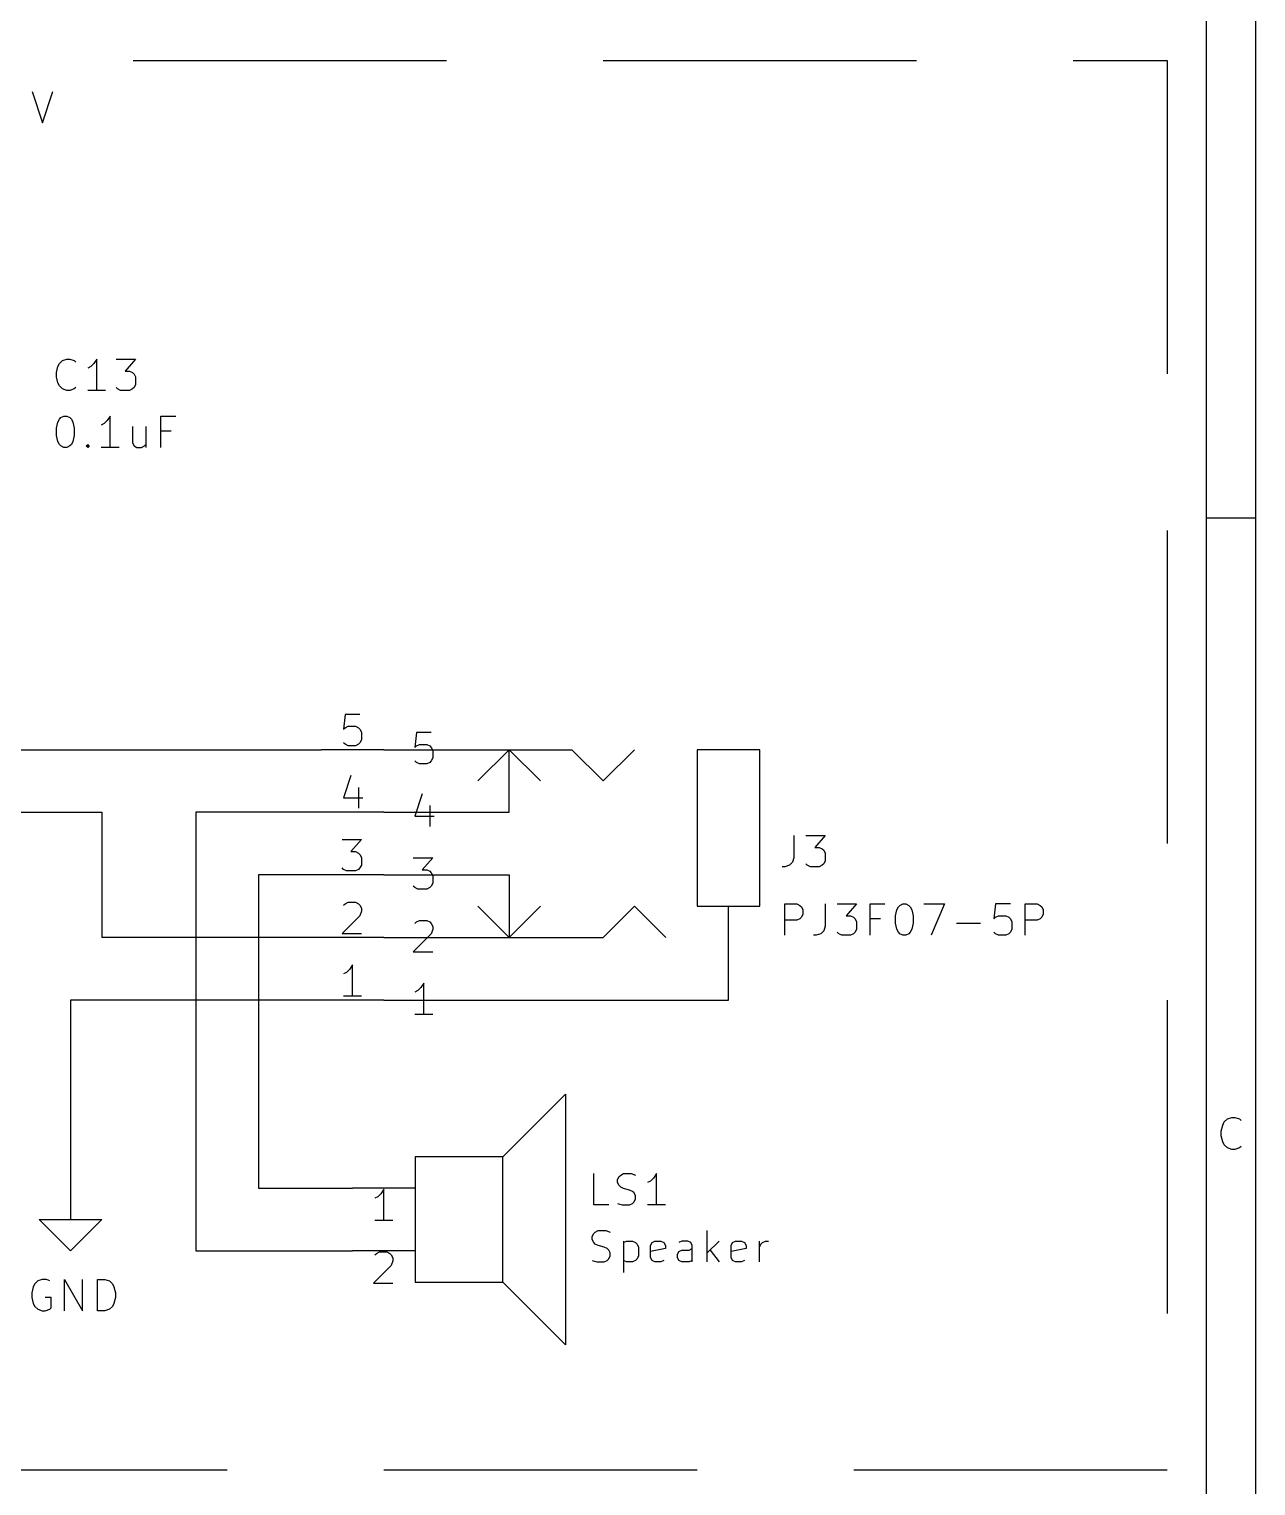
# Model space of a CAD drawing. Extents: x 0.4 to 16.1, y -11.3 to -0.4.
# Drawn here: x 14.184 to 16.141, y -5.875 to -3.55 of the extents above; entities that cross this region are included whole.
import ezdxf

# ---------------------------------------------------------------- set-up
doc = ezdxf.new("R2010")
doc.units = 0
doc.header["$MEASUREMENT"] = 0
doc.linetypes.add('DASHED', pattern=[0.75, 0.5, -0.25])
for name, color, linetype in [('BLUE4', 5, 'CONTINUOUS'), ('BROWN2', 54, 'CONTINUOUS'), ('MAGENTA2', 6, 'CONTINUOUS'), ('MAGENTA3', 221, 'CONTINUOUS'), ('RED3', 11, 'CONTINUOUS')]:
    doc.layers.add(name, color=color, linetype=linetype)

msp = doc.modelspace()

# ---------------------------------------------------------------- linework, layer by layer
at = {"layer": 'BLUE4', "linetype": 'CONTINUOUS'}
for p, q in [((14.6881, -4.64362), (14.6857, -4.66743)), ((14.7119, -4.64362), (14.6881, -4.64362)), ((14.6857, -4.66743), (14.6881, -4.66505)), ((14.6881, -4.66505), (14.6929, -4.66267)), ((14.6929, -4.66267), (14.7048, -4.66267)), ((14.7048, -4.66267), (14.7095, -4.66505)), ((14.7095, -4.66505), (14.7119, -4.66743)), ((14.7119, -4.66743), (14.7143, -4.67219)), ((14.7143, -4.67219), (14.7143, -4.68409)), ((14.6881, -4.69124), (14.6857, -4.68885)), ((14.6929, -4.69362), (14.6881, -4.69124)), ((14.7048, -4.69362), (14.6929, -4.69362)), ((14.7095, -4.69124), (14.7048, -4.69362)), ((14.7119, -4.68885), (14.7095, -4.69124)), ((14.7143, -4.68409), (14.7119, -4.68885)), ((14.6976, -4.74124), (14.6857, -4.77695)), ((14.7095, -4.76028), (14.7095, -4.79362)), ((14.6857, -4.77695), (14.7167, -4.77695)), ((14.6833, -4.84362), (14.7143, -4.84362)), ((14.7143, -4.84362), (14.6976, -4.86267)), ((14.6976, -4.86267), (14.7048, -4.86267)), ((14.7048, -4.86267), (14.7095, -4.86505)), ((14.7095, -4.86505), (14.7119, -4.86743)), ((14.7119, -4.86743), (14.7143, -4.87219)), ((14.7143, -4.87219), (14.7143, -4.88409)), ((14.6857, -4.89124), (14.6833, -4.88885)), ((14.6905, -4.89362), (14.6857, -4.89124)), ((14.7048, -4.89362), (14.6905, -4.89362)), ((14.7095, -4.89124), (14.7048, -4.89362)), ((14.7119, -4.88885), (14.7095, -4.89124)), ((14.7143, -4.88409), (14.7119, -4.88885)), ((14.6857, -4.94838), (14.6881, -4.946)), ((14.6881, -4.946), (14.6929, -4.94362)), ((14.6929, -4.94362), (14.7048, -4.94362)), ((14.7048, -4.94362), (14.7095, -4.946)), ((14.7095, -4.946), (14.7119, -4.94838)), ((14.7119, -4.94838), (14.7143, -4.95314)), ((14.7119, -4.96505), (14.6833, -4.99362)), ((14.7143, -4.9579), (14.7119, -4.96505)), ((14.7143, -4.95314), (14.7143, -4.9579)), ((14.6833, -4.99362), (14.7143, -4.99362)), ((14.7, -5.04362), (14.6952, -5.05076)), ((14.7, -5.09362), (14.7, -5.04362)), ((14.6905, -5.05552), (14.6857, -5.0579)), ((14.6952, -5.05076), (14.6905, -5.05552)), ((14.7143, -5.09362), (14.6857, -5.09362)), ((14.7405, -5.41352), (14.7357, -5.4159)), ((14.7452, -5.40876), (14.7405, -5.41352)), ((14.75, -5.40162), (14.7452, -5.40876)), ((14.75, -5.45162), (14.75, -5.40162)), ((14.7643, -5.45162), (14.7357, -5.45162)), ((14.7357, -5.50638), (14.7381, -5.504)), ((14.7381, -5.504), (14.7429, -5.50162)), ((14.7429, -5.50162), (14.7548, -5.50162)), ((14.7548, -5.50162), (14.7595, -5.504)), ((14.7595, -5.504), (14.7619, -5.50638)), ((14.7619, -5.50638), (14.7643, -5.51114)), ((14.7619, -5.52305), (14.7333, -5.55162)), ((14.7643, -5.5159), (14.7619, -5.52305)), ((14.7643, -5.51114), (14.7643, -5.5159)), ((14.7333, -5.55162), (14.7643, -5.55162))]:
    msp.add_line(p, q, dxfattribs=at)
at = {"layer": 'BROWN2', "linetype": 'CONTINUOUS'}
for p, q in [((16.1413, -11.2993), (16.1413, -0.3937)), ((16.0626, -11.2206), (16.0626, -0.47244)), ((16.1413, -4.33071), (16.0626, -4.33071)), ((14.75, -4.7), (14.65, -4.7)), ((14.75, -4.7), (15.05, -4.7)), ((14.9, -4.75), (14.95, -4.7)), ((14.95, -4.7), (15, -4.75)), ((14.95, -4.8), (14.95, -4.7)), ((15.05, -4.7), (15.1, -4.75)), ((15.1, -4.75), (15.15, -4.7)), ((15.35, -4.7), (15.25, -4.7)), ((15.25, -4.7), (15.25, -4.95)), ((15.35, -4.95), (15.35, -4.7)), ((14.75, -4.8), (14.65, -4.8)), ((14.75, -4.8), (14.95, -4.8)), ((14.75, -4.9), (14.65, -4.9)), ((14.75, -4.9), (14.95, -4.9)), ((14.95, -4.9), (14.95, -5)), ((14.95, -5), (14.9, -4.95)), ((14.95, -5), (15, -4.95)), ((15, -4.95), (14.95, -5)), ((15.1, -5), (15.15, -4.95)), ((15.15, -4.95), (15.2, -5)), ((15.25, -4.95), (15.35, -4.95)), ((15.3, -5.1), (15.3, -4.95)), ((14.75, -5), (14.65, -5)), ((14.75, -5), (15.1, -5)), ((14.75, -5.1), (14.65, -5.1)), ((14.75, -5.1), (15.3, -5.1)), ((14.94, -5.35), (15.04, -5.25)), ((15.04, -5.25), (15.04, -5.65)), ((16.0861, -5.30887), (16.0885, -5.29912)), ((16.0885, -5.29912), (16.091, -5.29424)), ((16.091, -5.29424), (16.0958, -5.28937)), ((16.0958, -5.28937), (16.1031, -5.28693)), ((16.1031, -5.28693), (16.108, -5.28693)), ((16.108, -5.28693), (16.1153, -5.28937)), ((16.1153, -5.28937), (16.1178, -5.29181)), ((16.0861, -5.31618), (16.0861, -5.30887)), ((16.0885, -5.32593), (16.0861, -5.31618)), ((16.091, -5.3308), (16.0885, -5.32593)), ((16.0958, -5.33567), (16.091, -5.3308)), ((16.1031, -5.33811), (16.0958, -5.33567)), ((16.108, -5.33811), (16.1031, -5.33811)), ((16.1153, -5.33567), (16.108, -5.33811)), ((16.1178, -5.33324), (16.1153, -5.33567)), ((14.8, -5.35), (14.8, -5.55)), ((14.94, -5.35), (14.8, -5.35)), ((14.94, -5.55), (14.94, -5.35)), ((14.25, -5.4), (14.25, -5.45)), ((14.8, -5.4), (14.7, -5.4)), ((14.25, -5.5), (14.2, -5.45)), ((14.2, -5.45), (14.25, -5.45)), ((14.25, -5.45), (14.3, -5.45)), ((14.3, -5.45), (14.25, -5.5)), ((14.8, -5.5), (14.7, -5.5)), ((14.8, -5.55), (14.94, -5.55)), ((15.04, -5.65), (14.94, -5.55))]:
    msp.add_line(p, q, dxfattribs=at)
at = {"layer": 'MAGENTA2', "linetype": 'CONTINUOUS'}
for p, q in [((14.1888, -3.64962), (14.2055, -3.69962)), ((14.2055, -3.69962), (14.2221, -3.64962)), ((14.2276, -4.09805), (14.23, -4.08852)), ((14.23, -4.08852), (14.2324, -4.08376)), ((14.2324, -4.08376), (14.2372, -4.079)), ((14.2372, -4.079), (14.2443, -4.07662)), ((14.2443, -4.07662), (14.2491, -4.07662)), ((14.2491, -4.07662), (14.2562, -4.079)), ((14.2562, -4.079), (14.2586, -4.08138)), ((14.2824, -4.08852), (14.2776, -4.0909)), ((14.2872, -4.08376), (14.2824, -4.08852)), ((14.2919, -4.07662), (14.2872, -4.08376)), ((14.2919, -4.12662), (14.2919, -4.07662)), ((14.3229, -4.07662), (14.3538, -4.07662)), ((14.3538, -4.07662), (14.3372, -4.09567)), ((14.2276, -4.10519), (14.2276, -4.09805)), ((14.23, -4.11471), (14.2276, -4.10519)), ((14.2324, -4.11947), (14.23, -4.11471)), ((14.3372, -4.09567), (14.3443, -4.09567)), ((14.3443, -4.09567), (14.3491, -4.09805)), ((14.3491, -4.09805), (14.3515, -4.10043)), ((14.3515, -4.10043), (14.3538, -4.10519)), ((14.3538, -4.10519), (14.3538, -4.11709)), ((14.2372, -4.12424), (14.2324, -4.11947)), ((14.2443, -4.12662), (14.2372, -4.12424)), ((14.2491, -4.12662), (14.2443, -4.12662)), ((14.2562, -4.12424), (14.2491, -4.12662)), ((14.2586, -4.12185), (14.2562, -4.12424)), ((14.3062, -4.12662), (14.2776, -4.12662)), ((14.3253, -4.12424), (14.3229, -4.12185)), ((14.33, -4.12662), (14.3253, -4.12424)), ((14.3443, -4.12662), (14.33, -4.12662)), ((14.3491, -4.12424), (14.3443, -4.12662)), ((14.3515, -4.12185), (14.3491, -4.12424)), ((14.3538, -4.11709), (14.3515, -4.12185)), ((14.2276, -4.18667), (14.23, -4.17714)), ((14.23, -4.17714), (14.2324, -4.17238)), ((14.2324, -4.17238), (14.2348, -4.17)), ((14.2348, -4.17), (14.2396, -4.16762)), ((14.2396, -4.16762), (14.2443, -4.16762)), ((14.2443, -4.16762), (14.2491, -4.17)), ((14.2491, -4.17), (14.2515, -4.17238)), ((14.2515, -4.17238), (14.2538, -4.17714)), ((14.2538, -4.17714), (14.2562, -4.18667)), ((14.3038, -4.17952), (14.2991, -4.1819)), ((14.3086, -4.17476), (14.3038, -4.17952)), ((14.3134, -4.16762), (14.3086, -4.17476)), ((14.3134, -4.21762), (14.3134, -4.16762)), ((14.3491, -4.18428), (14.3491, -4.21047)), ((14.3705, -4.18428), (14.3705, -4.21762)), ((14.3943, -4.21762), (14.3943, -4.16762)), ((14.3943, -4.16762), (14.4181, -4.16762)), ((14.2276, -4.19857), (14.2276, -4.18667)), ((14.23, -4.20809), (14.2276, -4.19857)), ((14.2324, -4.21285), (14.23, -4.20809)), ((14.2538, -4.20809), (14.2515, -4.21285)), ((14.2562, -4.19857), (14.2538, -4.20809)), ((14.2562, -4.18667), (14.2562, -4.19857)), ((14.411, -4.19143), (14.3943, -4.19143)), ((14.2348, -4.21524), (14.2324, -4.21285)), ((14.2396, -4.21762), (14.2348, -4.21524)), ((14.2443, -4.21762), (14.2396, -4.21762)), ((14.2491, -4.21524), (14.2443, -4.21762)), ((14.2515, -4.21285), (14.2491, -4.21524)), ((14.2753, -4.21524), (14.2776, -4.21285)), ((14.2776, -4.21762), (14.2753, -4.21524)), ((14.2776, -4.21285), (14.28, -4.21524)), ((14.2776, -4.21285), (14.2776, -4.21762)), ((14.28, -4.21524), (14.2776, -4.21762)), ((14.3276, -4.21762), (14.2991, -4.21762)), ((14.3491, -4.21047), (14.3515, -4.21524)), ((14.3515, -4.21524), (14.3562, -4.21762)), ((14.3562, -4.21762), (14.3634, -4.21762)), ((14.3634, -4.21762), (14.3681, -4.21524)), ((14.3681, -4.21524), (14.3705, -4.21285)), ((14.8019, -4.67262), (14.7995, -4.69643)), ((14.8257, -4.67262), (14.8019, -4.67262)), ((14.7995, -4.69643), (14.8019, -4.69405)), ((14.8019, -4.69405), (14.8067, -4.69167)), ((14.8067, -4.69167), (14.8186, -4.69167)), ((14.8186, -4.69167), (14.8233, -4.69405)), ((14.8233, -4.69405), (14.8257, -4.69643)), ((14.8257, -4.69643), (14.8281, -4.70119)), ((14.8019, -4.72024), (14.7995, -4.71785)), ((14.8257, -4.71785), (14.8233, -4.72024)), ((14.8281, -4.71309), (14.8257, -4.71785)), ((14.8281, -4.70119), (14.8281, -4.71309)), ((14.8067, -4.72262), (14.8019, -4.72024)), ((14.8186, -4.72262), (14.8067, -4.72262)), ((14.8233, -4.72024), (14.8186, -4.72262)), ((14.8114, -4.77024), (14.7995, -4.80595)), ((14.8233, -4.78928), (14.8233, -4.82262)), ((14.7995, -4.80595), (14.8305, -4.80595)), ((15.4043, -4.83685), (15.4043, -4.87256)), ((15.4234, -4.83685), (15.4543, -4.83685)), ((15.4543, -4.83685), (15.4376, -4.85589)), ((15.4376, -4.85589), (15.4448, -4.85589)), ((15.4448, -4.85589), (15.4496, -4.85828)), ((15.4496, -4.85828), (15.4519, -4.86065)), ((14.7971, -4.87262), (14.8281, -4.87262)), ((14.8281, -4.87262), (14.8114, -4.89167)), ((15.4019, -4.8797), (15.3972, -4.88446)), ((15.4043, -4.87256), (15.4019, -4.8797)), ((15.4257, -4.88446), (15.4234, -4.88208)), ((15.4519, -4.88208), (15.4496, -4.88446)), ((15.4519, -4.86065), (15.4543, -4.86542)), ((15.4543, -4.87732), (15.4519, -4.88208)), ((15.4543, -4.86542), (15.4543, -4.87732)), ((14.8114, -4.89167), (14.8186, -4.89167)), ((14.8186, -4.89167), (14.8233, -4.89405)), ((14.8233, -4.89405), (14.8257, -4.89643)), ((14.8257, -4.89643), (14.8281, -4.90119)), ((14.8281, -4.90119), (14.8281, -4.91309)), ((15.39, -4.88685), (15.3853, -4.88685)), ((15.3972, -4.88446), (15.39, -4.88685)), ((15.4305, -4.88685), (15.4257, -4.88446)), ((15.4448, -4.88685), (15.4305, -4.88685)), ((15.4496, -4.88446), (15.4448, -4.88685)), ((14.7995, -4.92024), (14.7971, -4.91785)), ((14.8043, -4.92262), (14.7995, -4.92024)), ((14.8186, -4.92262), (14.8043, -4.92262)), ((14.8233, -4.92024), (14.8186, -4.92262)), ((14.8257, -4.91785), (14.8233, -4.92024)), ((14.8281, -4.91309), (14.8257, -4.91785)), ((15.39, -4.9961), (15.39, -4.9461)), ((15.39, -4.9461), (15.4091, -4.9461)), ((15.4091, -4.9461), (15.4138, -4.94848)), ((15.4138, -4.94848), (15.4162, -4.95086)), ((15.4162, -4.95086), (15.4186, -4.95563)), ((15.4543, -4.9461), (15.4543, -4.98181)), ((15.4734, -4.9461), (15.5043, -4.9461)), ((15.5043, -4.9461), (15.4876, -4.96515)), ((15.5257, -4.9961), (15.5257, -4.9461)), ((15.5257, -4.9461), (15.5496, -4.9461)), ((15.5686, -4.95563), (15.571, -4.95086)), ((15.571, -4.95086), (15.5734, -4.94848)), ((15.5734, -4.94848), (15.5781, -4.9461)), ((15.5781, -4.9461), (15.5829, -4.9461)), ((15.5829, -4.9461), (15.5876, -4.94848)), ((15.5876, -4.94848), (15.59, -4.95086)), ((15.59, -4.95086), (15.5924, -4.95563)), ((15.6115, -4.9461), (15.6448, -4.9461)), ((15.6448, -4.9461), (15.6234, -4.9961)), ((15.7257, -4.9461), (15.7234, -4.96991)), ((15.7496, -4.9461), (15.7257, -4.9461)), ((15.7734, -4.9961), (15.7734, -4.9461)), ((15.7734, -4.9461), (15.7924, -4.9461)), ((15.7924, -4.9461), (15.7972, -4.94848)), ((15.7972, -4.94848), (15.7996, -4.95086)), ((15.7996, -4.95086), (15.8019, -4.95563)), ((14.7995, -4.97738), (14.8019, -4.975)), ((14.8019, -4.975), (14.8067, -4.97262)), ((14.8067, -4.97262), (14.8186, -4.97262)), ((14.8186, -4.97262), (14.8233, -4.975)), ((14.8233, -4.975), (14.8257, -4.97738)), ((15.4091, -4.97229), (15.39, -4.97229)), ((15.4138, -4.96991), (15.4091, -4.97229)), ((15.4162, -4.96753), (15.4138, -4.96991)), ((15.4186, -4.96277), (15.4162, -4.96753)), ((15.4186, -4.95563), (15.4186, -4.96277)), ((15.4876, -4.96515), (15.4948, -4.96515)), ((15.4948, -4.96515), (15.4996, -4.96753)), ((15.4996, -4.96753), (15.5019, -4.96991)), ((15.5019, -4.96991), (15.5043, -4.97467)), ((15.5043, -4.97467), (15.5043, -4.98658)), ((15.5424, -4.96991), (15.5257, -4.96991)), ((15.5662, -4.96515), (15.5686, -4.95563)), ((15.5662, -4.97706), (15.5662, -4.96515)), ((15.5924, -4.95563), (15.5948, -4.96515)), ((15.5948, -4.96515), (15.5948, -4.97706)), ((15.7234, -4.96991), (15.7257, -4.96753)), ((15.7257, -4.96753), (15.7305, -4.96515)), ((15.7305, -4.96515), (15.7424, -4.96515)), ((15.7424, -4.96515), (15.7472, -4.96753)), ((15.7472, -4.96753), (15.7496, -4.96991)), ((15.7496, -4.96991), (15.7519, -4.97467)), ((15.7519, -4.97467), (15.7519, -4.98658)), ((15.7924, -4.97229), (15.7734, -4.97229)), ((15.7972, -4.96991), (15.7924, -4.97229)), ((15.7996, -4.96753), (15.7972, -4.96991)), ((15.8019, -4.96277), (15.7996, -4.96753)), ((15.8019, -4.95563), (15.8019, -4.96277)), ((14.8257, -4.99405), (14.7971, -5.02262)), ((14.8257, -4.97738), (14.8281, -4.98214)), ((14.8281, -4.9869), (14.8257, -4.99405)), ((14.8281, -4.98214), (14.8281, -4.9869)), ((15.44, -4.9961), (15.4353, -4.9961)), ((15.4472, -4.99372), (15.44, -4.9961)), ((15.4519, -4.98896), (15.4472, -4.99372)), ((15.4543, -4.98181), (15.4519, -4.98896)), ((15.4757, -4.99372), (15.4734, -4.99134)), ((15.4805, -4.9961), (15.4757, -4.99372)), ((15.4948, -4.9961), (15.4805, -4.9961)), ((15.4996, -4.99372), (15.4948, -4.9961)), ((15.5019, -4.99134), (15.4996, -4.99372)), ((15.5043, -4.98658), (15.5019, -4.99134)), ((15.5686, -4.98658), (15.5662, -4.97706)), ((15.571, -4.99134), (15.5686, -4.98658)), ((15.5734, -4.99372), (15.571, -4.99134)), ((15.5781, -4.9961), (15.5734, -4.99372)), ((15.5829, -4.9961), (15.5781, -4.9961)), ((15.5876, -4.99372), (15.5829, -4.9961)), ((15.59, -4.99134), (15.5876, -4.99372)), ((15.5924, -4.98658), (15.59, -4.99134)), ((15.5948, -4.97706), (15.5924, -4.98658)), ((15.6638, -4.97706), (15.7019, -4.97706)), ((15.7257, -4.99372), (15.7234, -4.99134)), ((15.7305, -4.9961), (15.7257, -4.99372)), ((15.7424, -4.9961), (15.7305, -4.9961)), ((15.7472, -4.99372), (15.7424, -4.9961)), ((15.7496, -4.99134), (15.7472, -4.99372)), ((15.7519, -4.98658), (15.7496, -4.99134)), ((14.7971, -5.02262), (14.8281, -5.02262)), ((14.8043, -5.08452), (14.7995, -5.0869)), ((14.809, -5.07976), (14.8043, -5.08452)), ((14.8138, -5.07262), (14.809, -5.07976)), ((14.8138, -5.12262), (14.8138, -5.07262)), ((14.8281, -5.12262), (14.7995, -5.12262)), ((15.085, -5.42662), (15.085, -5.37662)), ((15.1231, -5.38614), (15.1255, -5.38138)), ((15.1231, -5.3909), (15.1231, -5.38614)), ((15.1255, -5.39567), (15.1231, -5.3909)), ((15.1255, -5.38138), (15.1279, -5.379)), ((15.1279, -5.379), (15.1326, -5.37662)), ((15.1326, -5.37662), (15.1446, -5.37662)), ((15.1446, -5.37662), (15.1517, -5.379)), ((15.1755, -5.38852), (15.1707, -5.3909)), ((15.1803, -5.38376), (15.1755, -5.38852)), ((15.185, -5.37662), (15.1803, -5.38376)), ((15.185, -5.42662), (15.185, -5.37662)), ((15.1279, -5.39805), (15.1255, -5.39567)), ((15.1326, -5.40043), (15.1279, -5.39805)), ((15.1422, -5.40281), (15.1326, -5.40043)), ((15.1469, -5.40519), (15.1422, -5.40281)), ((15.1493, -5.40757), (15.1469, -5.40519)), ((15.1517, -5.41233), (15.1493, -5.40757)), ((15.1493, -5.42185), (15.1517, -5.41709)), ((15.1517, -5.41709), (15.1517, -5.41233)), ((15.1088, -5.42662), (15.085, -5.42662)), ((15.1231, -5.42424), (15.1303, -5.42662)), ((15.1303, -5.42662), (15.1422, -5.42662)), ((15.1422, -5.42662), (15.1469, -5.42424)), ((15.1469, -5.42424), (15.1493, -5.42185)), ((15.1993, -5.42662), (15.1707, -5.42662)), ((15.0826, -5.47714), (15.085, -5.47238)), ((15.0826, -5.4819), (15.0826, -5.47714)), ((15.085, -5.48667), (15.0826, -5.4819)), ((15.085, -5.47238), (15.0874, -5.47)), ((15.0874, -5.48905), (15.085, -5.48667)), ((15.0874, -5.47), (15.0922, -5.46762)), ((15.0922, -5.46762), (15.1041, -5.46762)), ((15.1041, -5.46762), (15.1112, -5.47)), ((15.1326, -5.48428), (15.1326, -5.53428)), ((15.1326, -5.48667), (15.1374, -5.48428)), ((15.1374, -5.48428), (15.1469, -5.48428)), ((15.1469, -5.48428), (15.1517, -5.48667)), ((15.1517, -5.48667), (15.1541, -5.48905)), ((15.1755, -5.49143), (15.1779, -5.48667)), ((15.1779, -5.48667), (15.1826, -5.48428)), ((15.1826, -5.48428), (15.1922, -5.48428)), ((15.1922, -5.48428), (15.1969, -5.48667)), ((15.1969, -5.48667), (15.1993, -5.49143)), ((15.2255, -5.48428), (15.2207, -5.48667)), ((15.235, -5.48428), (15.2255, -5.48428)), ((15.2398, -5.48667), (15.235, -5.48428)), ((15.2422, -5.49143), (15.2398, -5.48667)), ((15.266, -5.51762), (15.266, -5.46762)), ((15.285, -5.48428), (15.266, -5.50333)), ((15.3041, -5.49143), (15.3065, -5.48667)), ((15.3065, -5.48667), (15.3112, -5.48428)), ((15.3112, -5.48428), (15.3207, -5.48428)), ((15.3207, -5.48428), (15.3255, -5.48667)), ((15.3255, -5.48667), (15.3279, -5.49143)), ((15.3493, -5.51762), (15.3493, -5.48428)), ((15.3517, -5.48905), (15.3541, -5.48667)), ((15.3541, -5.48667), (15.3588, -5.48428)), ((15.3588, -5.48428), (15.3636, -5.48428)), ((15.0922, -5.49143), (15.0874, -5.48905)), ((15.1017, -5.49381), (15.0922, -5.49143)), ((15.1065, -5.49619), (15.1017, -5.49381)), ((15.1088, -5.49857), (15.1065, -5.49619)), ((15.1112, -5.50333), (15.1088, -5.49857)), ((15.1088, -5.51285), (15.1112, -5.50809)), ((15.1112, -5.50809), (15.1112, -5.50333)), ((15.1541, -5.48905), (15.1565, -5.49381)), ((15.1565, -5.50809), (15.1541, -5.51285)), ((15.1565, -5.49381), (15.1565, -5.50809)), ((15.1755, -5.51047), (15.1755, -5.49143)), ((15.1993, -5.49619), (15.1755, -5.50095)), ((15.1993, -5.49143), (15.1993, -5.49619)), ((15.2184, -5.50571), (15.2207, -5.50095)), ((15.2184, -5.51047), (15.2184, -5.50571)), ((15.2207, -5.50095), (15.2255, -5.49857)), ((15.2255, -5.49857), (15.2374, -5.49857)), ((15.2374, -5.49857), (15.2422, -5.49619)), ((15.2422, -5.51762), (15.2422, -5.49143)), ((15.2707, -5.49857), (15.285, -5.51762)), ((15.3041, -5.51047), (15.3041, -5.49143)), ((15.3279, -5.49619), (15.3041, -5.50095)), ((15.3279, -5.49143), (15.3279, -5.49619)), ((15.3493, -5.49381), (15.3517, -5.48905)), ((15.0826, -5.51524), (15.0898, -5.51762)), ((15.0898, -5.51762), (15.1017, -5.51762)), ((15.1017, -5.51762), (15.1065, -5.51524)), ((15.1065, -5.51524), (15.1088, -5.51285)), ((15.1374, -5.51762), (15.1326, -5.51524)), ((15.1469, -5.51762), (15.1374, -5.51762)), ((15.1517, -5.51524), (15.1469, -5.51762)), ((15.1541, -5.51285), (15.1517, -5.51524)), ((15.1779, -5.51524), (15.1755, -5.51047)), ((15.1826, -5.51762), (15.1779, -5.51524)), ((15.1922, -5.51762), (15.1826, -5.51762)), ((15.1969, -5.51524), (15.1922, -5.51762)), ((15.2207, -5.51524), (15.2184, -5.51047)), ((15.2255, -5.51762), (15.2207, -5.51524)), ((15.2374, -5.51762), (15.2255, -5.51762)), ((15.2422, -5.51524), (15.2374, -5.51762)), ((15.3065, -5.51524), (15.3041, -5.51047)), ((15.3112, -5.51762), (15.3065, -5.51524)), ((15.3207, -5.51762), (15.3112, -5.51762)), ((15.3255, -5.51524), (15.3207, -5.51762)), ((14.1931, -5.55276), (14.1907, -5.55752)), ((14.1979, -5.548), (14.1931, -5.55276)), ((14.205, -5.54562), (14.1979, -5.548)), ((14.2121, -5.54562), (14.205, -5.54562)), ((14.2169, -5.548), (14.2121, -5.54562)), ((14.2407, -5.59562), (14.2407, -5.54562)), ((14.2407, -5.54562), (14.2693, -5.59562)), ((14.2693, -5.59562), (14.2693, -5.54562)), ((14.2931, -5.59562), (14.2931, -5.54562)), ((14.2931, -5.54562), (14.305, -5.54562)), ((14.305, -5.54562), (14.3121, -5.548)), ((14.3121, -5.548), (14.3169, -5.55276)), ((14.3169, -5.55276), (14.3193, -5.55752)), ((14.1907, -5.55752), (14.1883, -5.56705)), ((14.1883, -5.56705), (14.1883, -5.57419)), ((14.1883, -5.57419), (14.1907, -5.58371)), ((14.2193, -5.57419), (14.2098, -5.57419)), ((14.2193, -5.59085), (14.2193, -5.57419)), ((14.3193, -5.55752), (14.3217, -5.56705)), ((14.3217, -5.57419), (14.3193, -5.58371)), ((14.3217, -5.56705), (14.3217, -5.57419)), ((14.1907, -5.58371), (14.1931, -5.58847)), ((14.1931, -5.58847), (14.1979, -5.59324)), ((14.1979, -5.59324), (14.205, -5.59562)), ((14.205, -5.59562), (14.2098, -5.59562)), ((14.2098, -5.59562), (14.2169, -5.59324)), ((14.2169, -5.59324), (14.2193, -5.59085)), ((14.305, -5.59562), (14.2931, -5.59562)), ((14.3121, -5.59324), (14.305, -5.59562)), ((14.3169, -5.58847), (14.3121, -5.59324)), ((14.3193, -5.58371), (14.3169, -5.58847))]:
    msp.add_line(p, q, dxfattribs=at)
at = {"layer": 'MAGENTA3', "linetype": 'CONTINUOUS'}
for p, q in [((13.05, -4.7), (14.65, -4.7)), ((13.05, -4.8), (14.3, -4.8)), ((14.3, -4.8), (14.3, -5)), ((14.65, -4.8), (14.45, -4.8)), ((14.45, -4.8), (14.45, -5.5)), ((14.55, -4.9), (14.55, -5.4)), ((14.65, -4.9), (14.55, -4.9)), ((14.65, -5), (14.3, -5)), ((14.65, -5.1), (14.25, -5.1)), ((14.25, -5.1), (14.25, -5.4)), ((14.55, -5.4), (14.7, -5.4)), ((14.45, -5.5), (14.7, -5.5))]:
    msp.add_line(p, q, dxfattribs=at)
at = {"layer": 'RED3', "linetype": 'DASHED'}
for p, q in [((10.6, -3.6), (16, -3.6)), ((16, -3.6), (16, -5.85)), ((16, -5.85), (10.6, -5.85))]:
    msp.add_line(p, q, dxfattribs=at)

doc.saveas('drawing.dxf')
